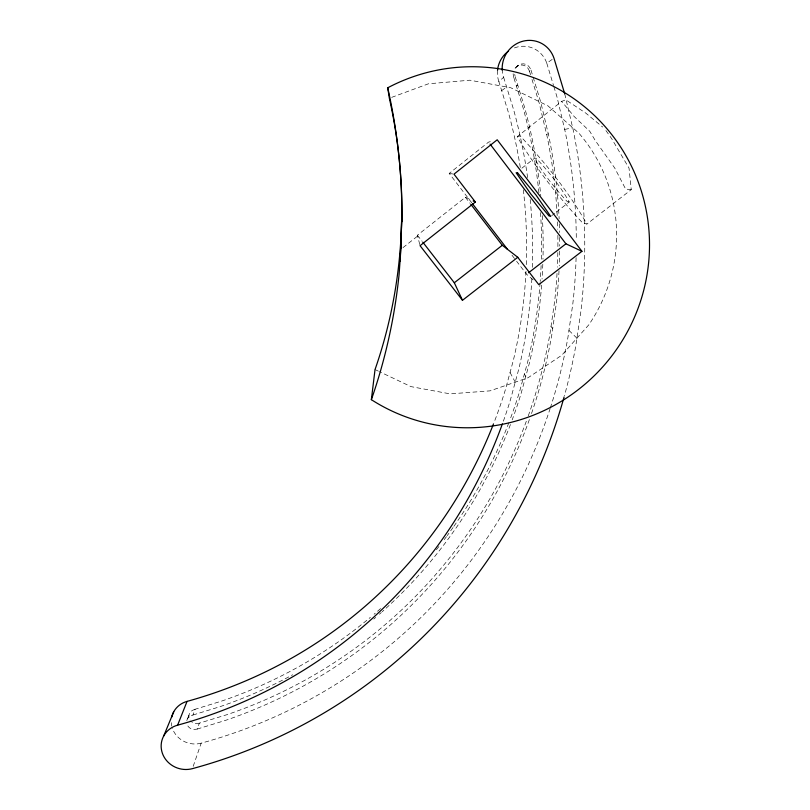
<?xml version="1.0" encoding="UTF-8"?>
<svg xmlns="http://www.w3.org/2000/svg" width="810" height="810" viewBox="0 0 810 810"><rect width="100%" height="100%" fill="white"/><g stroke="black" fill="none" stroke-linecap="round" stroke-linejoin="round"><path stroke-width="0.61" stroke-dasharray="4.05 3.04" d="M193.195 766.331L201.174 743.165A549.818 525.528 55.3 0 0 550.152 408.493M187.849 725.993A7.533 7.077 16.9 0 0 194.522 729.446L197.194 729.071L199.321 723.168L227.225 714.592A526.986 503.962 55.3 0 0 527.188 418.892M186.806 720.606A7.533 7.077 16.9 0 1 190.056 716.232L192.952 715.017L195.119 709.256L221.727 701.055A510.421 488.126 55.2 0 0 370.352 617.372M187.454 718.885L189.682 713.083M520.303 167.457A499.497 477.434 55 0 0 508.336 112.225L498.828 81.456L503.648 77.345A27.459 26.467 -67.4 0 1 502.24 70.409M516.74 66.562L518.096 65.407M471.754 202.804L449.196 173.421L488.551 142.115L491.802 141.244M605.941 130.572L611.661 138.621L629.036 168.166L631.253 189.651L586.875 224.076L582.36 222.669C557.887 196.293 535.37 167.791 517.236 136.667L561.684 101.402L565.745 99.782L585.792 113.116L602.64 127.018M419.752 244.488L417.413 235.224L465.416 197.265L470.934 199.908M403.016 247.617L417.626 236.064M521.903 168.166L534.448 158.274L536.109 158.173C548.643 171.538 560.186 186.037 569.268 201.973L555.599 212.635M551.701 215.683L554.627 213.394M538.933 192.841A510.421 488.126 55.2 0 0 523.128 107.912L513.864 77.75L515.19 76.717L514.715 74.358M501.663 90.649L506.625 86.984M530.57 74.763L529.487 71.229L531.006 70.126L529.649 67.392A8.566 8.262 -67.7 0 0 515.281 68.82M514.441 47.911A26.153 25.242 -67.7 0 1 546.78 63.21L552.947 58.897M516.415 86.032L517.762 85.111M195.119 709.256L192.253 710.451A7.452 7.006 16.9 0 0 190.066 720.13M391.675 97.362L428.46 83.794L469.911 80.2L510.735 87.743L547.965 105.867L578.937 133.225A157.677 155.459 -57.2 0 1 588.799 324.84L561.725 355.276L528.059 377.733L490.04 390.855L450.158 393.873L410.984 386.623L379.485 371.689M192.952 715.017L219.824 706.735A516.274 493.462 55.1 0 0 292.663 674.801M197.194 729.071L225.393 720.414A533.021 509.48 55.2 0 0 529.861 418.223M517.236 136.667L520.162 135.938C545.424 162.759 568.721 191.94 586.875 224.076M564.671 129.458L572.67 127.697M531.998 79.461L539.176 102.971L546.618 134.268L548.309 133.903L548.704 135.543A533.021 509.48 55.2 0 1 559.133 218.832M199.321 723.168L196.668 723.543A7.452 7.006 16.9 0 1 191.322 721.568M631.253 189.651L625.644 189.074L614.719 168.024L595.38 140.717L589.751 131.26L574.108 116.438L561.684 101.402M449.196 173.421L452.79 173.968M569.268 201.973L567.202 201.538C554.87 188.295 543.52 173.958 534.448 158.274M375.03 369.573L378.371 371.152M533.162 279.865L526.621 274.276L516.638 261.276M568.944 330.409L576.933 338.185M551.013 326.663L552.714 328.475M417.413 235.224L422.03 241.167M512.031 255.272L515.869 260.273M465.416 197.265L470.023 203.269M524.374 374.058L525.761 376.387M510.057 372.478L515.231 382.168M529.487 71.229L528.16 68.526A8.464 8.171 -67.8 0 0 513.955 69.933M503.648 77.345L513.601 109.623A523.473 499.264 54.5 0 1 527.604 177.572M515.19 76.717L524.556 107.234A516.274 493.462 55.1 0 1 540.776 195.655M531.006 70.126L532.818 76.079M533.172 77.264L540.786 102.242L548.309 133.903M546.78 63.21L553.524 85.495M553.888 86.67L557.077 97.23L565.178 131.625A549.818 525.528 55.3 0 1 576.305 240.469M546.618 134.268L547.003 135.898A526.986 503.962 55.3 0 1 557.209 215.774M564.742 93.889L573.197 129.965A576.234 549.585 54.8 0 1 581.003 310.513L575.839 345.607A576.234 549.585 54.8 0 1 564.428 395.766M513.864 77.75L513.155 74.236A8.464 8.171 -67.8 0 1 513.277 72.039M530.196 199.533A523.473 499.264 54.5 0 1 532.362 267.391M531.866 278.66A523.473 499.264 54.5 0 1 518.734 369.279L510.401 399.938A523.473 499.264 54.5 0 1 502.828 422.699M498.828 81.456A26.153 25.242 -67.7 0 1 497.532 70.318M576.092 257.681A549.818 525.528 55.3 0 1 572.802 303.963L567.911 337.507A549.818 525.528 55.3 0 1 550.537 407.319M201.174 743.165A23.004 21.607 16.9 0 1 172.388 728.301M171.771 726.084A23.004 21.607 16.9 0 1 171.295 722.692M523.351 189.793A499.497 477.434 55 0 1 526.257 265.032M525.994 271.249A499.497 477.434 55 0 1 513.398 360.146L505.46 389.468A499.497 477.434 55 0 1 493.968 422.719M559.335 223.803A533.021 509.48 55.2 0 1 559.588 232.49M559.669 237.441A533.021 509.48 55.2 0 1 559.71 246.108M559.659 251.049A533.021 509.48 55.2 0 1 559.254 265.852M559.021 270.763A533.021 509.48 55.2 0 1 556.44 302.535L551.762 335.067A533.021 509.48 55.2 0 1 531.492 413.556M542.305 215.652A516.274 493.462 55.1 0 1 542.963 259.251M542.811 264.202A516.274 493.462 55.1 0 1 542.052 279.025M541.606 285.181A516.274 493.462 55.1 0 1 529.264 363.579L520.992 393.862A516.274 493.462 55.1 0 1 512.214 419.853M510.462 424.511A516.274 493.462 55.1 0 1 382.219 611.702M381.297 612.532A516.274 493.462 55.1 0 1 379.434 614.183M375.698 617.433A516.274 493.462 55.1 0 1 373.815 619.053M540.543 212.625A510.421 488.126 55.2 0 1 541.283 260.648M541.11 265.548A510.421 488.126 55.2 0 1 540.199 281.404M540.108 282.619A510.421 488.126 55.2 0 1 527.826 361.392L519.655 391.341A510.421 488.126 55.2 0 1 509.682 420.522M508.812 422.81A510.421 488.126 55.2 0 1 453.752 526.5M453.033 527.523A510.421 488.126 55.2 0 1 447.201 535.623M446.462 536.625A510.421 488.126 55.2 0 1 444.214 539.622M438.909 546.537A510.421 488.126 55.2 0 1 435.051 551.408M380.578 608.573A510.421 488.126 55.2 0 1 374.099 614.213M557.493 221.92A526.986 503.962 55.3 0 1 557.726 229.281M557.857 235.416A526.986 503.962 55.3 0 1 557.887 247.647M557.827 252.538A526.986 503.962 55.3 0 1 557.351 267.158M557.027 273.416A526.986 503.962 55.3 0 1 554.688 301.006L550.071 333.183A526.986 503.962 55.3 0 1 527.604 417.747"/><path stroke-width="1.21" d="M400.96 248.022L401.76 214.852L400.96 248.022L399.107 274.225A577.135 537.496 55 0 1 371.365 399.674A181.43 178.828 -53.5 0 0 601.06 368.712A181.43 178.828 -53.5 0 0 613.251 136.546A181.43 178.828 -53.5 0 0 387.727 87.794L389.347 98.212A500.377 470.347 56.1 0 1 375.03 369.573L371.355 399.674M401.011 238.13L400.12 261.438M564.094 396.971A576.234 549.585 54.8 0 1 192.395 768.649A24.027 22.477 16.8 0 1 162.314 753.087A24.027 22.477 16.8 0 1 177.613 725.163L187.059 701.389A499.497 477.434 55 0 0 493.513 423.883M163.711 735.956L173.735 711.777M475.369 202.034L420.056 245.693L462.49 300.297L517.762 257.286L538.771 284.664L581.934 251.313L497.208 139.786L453.985 174.15L475.369 202.034L473.151 200.971M462.49 300.297L454.319 282.761L502.291 245.288L517.762 257.286M528.586 272.747L565.927 243.81L581.934 251.313M422.8 242.16L454.319 282.761M472.513 203.786L507.425 249.267M470.792 204.272L502.291 245.288M490.091 144.129L565.927 243.81M564.742 93.889L553.969 58.178A27.459 26.467 -67.4 0 0 523.452 41.077A27.459 26.467 -67.4 0 0 502.24 70.409M387.727 87.794A577.783 538.296 54.8 0 1 402.013 221.586M502.402 423.883A523.473 499.264 54.5 0 1 177.613 725.163M171.75 717.063A23.004 21.607 16.9 0 1 187.059 701.389M497.532 70.318A26.153 25.242 -67.7 0 1 508.508 51.121M517.56 172.814L516.122 172.732L530.763 193.944L548.886 215.825L550.719 216.442L536.058 195.078L517.56 172.814"/></g></svg>
